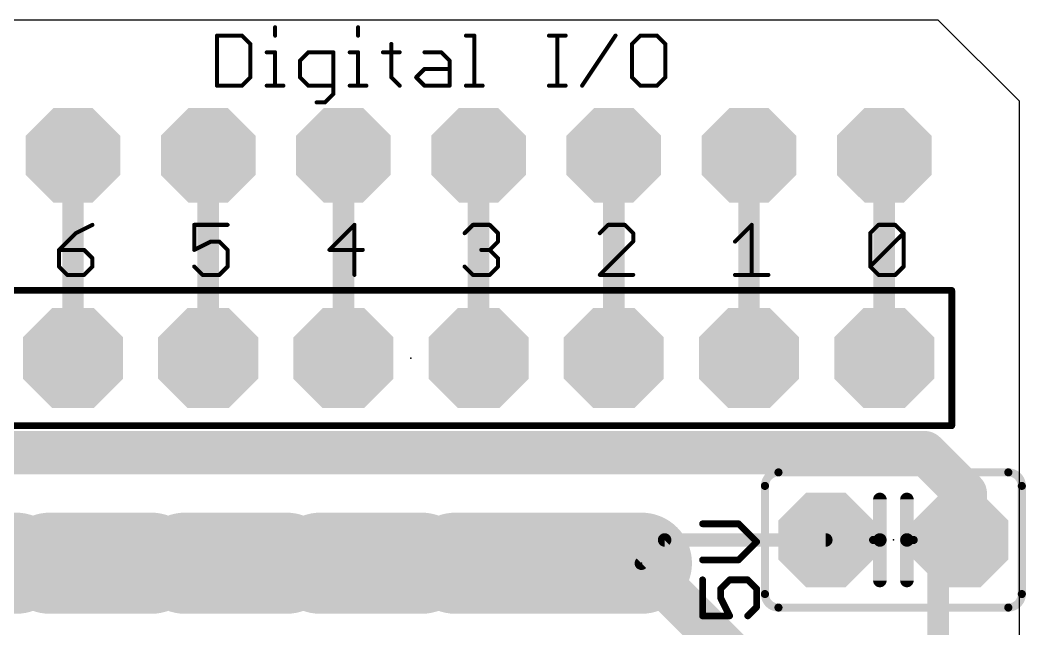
# Model space of a CAD drawing. Extents: x 0 to 68.6, y 0 to 53.3.
# Drawn here: x 47.27 to 66.16, y 41.9 to 53.34 of the extents above; entities that cross this region are included whole.
import ezdxf

# ---------------------------------------------------------------- set-up
doc = ezdxf.new("R2010")
doc.units = 0
for name, color, linetype in [('1', 12, 'CONTINUOUS'), ('16', 132, 'CONTINUOUS'), ('17', 110, 'CONTINUOUS'), ('20', 53, 'CONTINUOUS'), ('21', 40, 'CONTINUOUS'), ('23', 40, 'CONTINUOUS'), ('29', 253, 'CONTINUOUS')]:
    doc.layers.add(name, color=color, linetype=linetype)

# ---------------------------------------------------------------- blocks, each defined once
blk = doc.blocks.new('OCTAGONP')
at = {"const_width": 0.5}
blk.add_lwpolyline([(-0.25, -0.1036), (-0.25, 0.1036), (-0.1036, 0.25), (0.1036, 0.25), (0.25, 0.1036), (0.25, -0.1036), (0.1036, -0.25), (-0.1036, -0.25), (-0.25, -0.1036), (-0.25, 0.1036)], dxfattribs=at)
blk = doc.blocks.new('OFFSETP100')
at = {"const_width": 1}
blk.add_lwpolyline([(0, 0), (1, 0)], dxfattribs=at)
at = {"const_width": 0.5}
for points in [[(0, 0.25, 1), (0, -0.25)], [(1, -0.25, 1), (1, 0.25)]]:
    blk.add_lwpolyline(points, format="xyb", dxfattribs=at)
blk = doc.blocks.new('LONGP100')
at = {"const_width": 1}
blk.add_lwpolyline([(-0.5, 0), (0.5, 0)], dxfattribs=at)
at = {"const_width": 0.5}
for points in [[(-0.5, 0.25, 1), (-0.5, -0.25)], [(0.5, -0.25, 1), (0.5, 0.25)]]:
    blk.add_lwpolyline(points, format="xyb", dxfattribs=at)

msp = doc.modelspace()

# ---------------------------------------------------------------- linework, layer by layer
at = {"layer": '1', "const_width": 0.8128}
msp.add_lwpolyline([(58.9381, 43.1343), (61.468, 40.6044)], dxfattribs=at)
at = {"layer": '1', "const_width": 0.4064}
msp.add_lwpolyline([(59.0818, 43.278, 1), (58.7944, 42.9906)], format="xyb", dxfattribs=at)
at = {"layer": '16'}
for points, const_width in [([(48.26, 46.99), (48.26, 50.8)], 0.4064), ([(50.8, 50.8), (50.8, 46.99)], 0.4064), ([(53.34, 50.8), (53.34, 46.99)], 0.4064), ([(55.88, 50.8), (55.88, 46.99)], 0.4064), ([(58.42, 50.8), (58.42, 46.99)], 0.4064), ([(60.96, 50.8), (60.96, 46.99)], 0.4064), ([(63.5, 50.8), (63.5, 46.99)], 0.4064), ([(27.178, 45.212), (64.262, 45.212)], 0.8128), ([(64.262, 45.212), (65.024, 44.45)], 0.8128), ([(65.024, 44.45), (65.024, 43.6524)], 0.8128), ([(65.024, 43.6524), (64.9427, 43.5711)], 0.8128), ([(58.9381, 43.1343), (59.3749, 43.5711)], 0.254), ([(59.3749, 43.5711), (62.4027, 43.5711)], 0.254), ([(64.9427, 43.5711), (64.516, 43.1444)], 0.4064), ([(64.516, 43.1444), (64.516, 33.782)], 0.4064)]:
    msp.add_lwpolyline(points, dxfattribs=dict(at, const_width=const_width))
for points, const_width in [([(48.3616, 50.8, 1), (48.1584, 50.8)], 0.2032), ([(50.9016, 50.8, 1), (50.6984, 50.8)], 0.2032), ([(53.4416, 50.8, 1), (53.2384, 50.8)], 0.2032), ([(55.9816, 50.8, 1), (55.7784, 50.8)], 0.2032), ([(58.5216, 50.8, 1), (58.3184, 50.8)], 0.2032), ([(61.0616, 50.8, 1), (60.8584, 50.8)], 0.2032), ([(63.6016, 50.8, 1), (63.3984, 50.8)], 0.2032), ([(48.1584, 46.99, 1), (48.3616, 46.99)], 0.2032), ([(50.6984, 46.99, 1), (50.9016, 46.99)], 0.2032), ([(53.2384, 46.99, 1), (53.4416, 46.99)], 0.2032), ([(55.7784, 46.99, 1), (55.9816, 46.99)], 0.2032), ([(58.3184, 46.99, 1), (58.5216, 46.99)], 0.2032), ([(60.8584, 46.99, 1), (61.0616, 46.99)], 0.2032), ([(63.3984, 46.99, 1), (63.6016, 46.99)], 0.2032), ([(64.4057, 45.3557, 1), (64.1183, 45.0683)], 0.4064), ([(64.262, 45.0088, 1), (64.262, 45.4152)], 0.4064), ([(65.2272, 44.45, 1), (64.8208, 44.45)], 0.4064), ([(64.8803, 44.3063, 1), (65.1677, 44.5937)], 0.4064), ([(65.1677, 43.5087, 1), (64.8803, 43.7961)], 0.4064), ([(64.799, 43.7148, 1), (65.0864, 43.4274)], 0.4064), ([(64.8208, 43.6524, 1), (65.2272, 43.6524)], 0.4064), ([(59.3749, 43.6346, 1), (59.3749, 43.5076)], 0.127), ([(59.4198, 43.5262, 1), (59.33, 43.616)], 0.127), ([(62.4027, 43.5076, 1), (62.4027, 43.6346)], 0.127), ([(65.0145, 43.4993, 1), (64.8709, 43.6429)], 0.2032), ([(64.6176, 43.1444, 1), (64.4144, 43.1444)], 0.2032), ([(64.4442, 43.2162, 1), (64.5878, 43.0726)], 0.2032), ([(58.8932, 43.1792, 1), (58.983, 43.0894)], 0.127)]:
    msp.add_lwpolyline(points, format="xyb", dxfattribs=dict(at, const_width=const_width))
at = {"layer": '20'}
for p, q in [((64.516, 53.34), (0, 53.34)), ((66.04, 51.816), (64.516, 53.34)), ((66.04, 40.386), (66.04, 51.816))]:
    msp.add_line(p, q, dxfattribs=at)
at = {"layer": '21'}
for points, const_width in [([(52.0764, 53.2055, 1), (52.0383, 53.2055)], 0.0381), ([(52.0764, 53.2055, 1), (52.0383, 53.2055)], 0.0381), ([(53.6356, 53.2055, 1), (53.5975, 53.2055)], 0.0381), ([(53.6356, 53.2055, 1), (53.5975, 53.2055)], 0.0381), ([(50.9841, 53.0487, 1), (50.946, 53.0487)], 0.0381), ([(50.9841, 53.0487, 1), (50.946, 53.0487)], 0.0381), ([(50.9651, 53.0678, 1), (50.9651, 53.0297)], 0.0381), ([(50.9651, 53.0678, 1), (50.9651, 53.0297)], 0.0381), ([(51.4489, 53.0622, 1), (51.4219, 53.0352)], 0.0381), ([(51.4489, 53.0622, 1), (51.4219, 53.0352)], 0.0381), ([(51.4354, 53.0297, 1), (51.4354, 53.0678)], 0.0381), ([(51.4354, 53.0297, 1), (51.4354, 53.0678)], 0.0381), ([(51.6112, 52.8919, 1), (51.5731, 52.8919)], 0.0381), ([(51.6112, 52.8919, 1), (51.5731, 52.8919)], 0.0381), ([(51.5787, 52.8785, 1), (51.6056, 52.9054)], 0.0381), ([(51.5787, 52.8785, 1), (51.6056, 52.9054)], 0.0381), ([(52.0383, 53.0487, 1), (52.0764, 53.0487)], 0.0381), ([(52.0383, 53.0487, 1), (52.0764, 53.0487)], 0.0381), ([(53.5975, 53.0487, 1), (53.6356, 53.0487)], 0.0381), ([(53.5975, 53.0487, 1), (53.6356, 53.0487)], 0.0381), ([(54.2593, 52.8919, 1), (54.2212, 52.8919)], 0.0381), ([(54.2593, 52.8919, 1), (54.2212, 52.8919)], 0.0381), ([(55.6427, 53.0678, 1), (55.6427, 53.0297)], 0.0381), ([(55.6427, 53.0678, 1), (55.6427, 53.0297)], 0.0381), ([(55.8185, 53.0487, 1), (55.7804, 53.0487)], 0.0381), ([(55.8185, 53.0487, 1), (55.7804, 53.0487)], 0.0381), ([(55.7995, 53.0297, 1), (55.7995, 53.0678)], 0.0381), ([(55.7995, 53.0297, 1), (55.7995, 53.0678)], 0.0381), ([(57.2019, 53.0678, 1), (57.2019, 53.0297)], 0.0381), ([(57.2019, 53.0678, 1), (57.2019, 53.0297)], 0.0381), ([(57.3777, 53.0487, 1), (57.3396, 53.0487)], 0.0381), ([(57.3777, 53.0487, 1), (57.3396, 53.0487)], 0.0381), ([(57.5154, 53.0297, 1), (57.5154, 53.0678)], 0.0381), ([(57.5154, 53.0297, 1), (57.5154, 53.0678)], 0.0381), ([(58.4685, 53.0381, 1), (58.4368, 53.0593)], 0.0381), ([(58.4685, 53.0381, 1), (58.4368, 53.0593)], 0.0381), ([(58.7801, 52.8919, 1), (58.742, 52.8919)], 0.0381), ([(58.7801, 52.8919, 1), (58.742, 52.8919)], 0.0381), ([(58.7476, 52.9054, 1), (58.7746, 52.8785)], 0.0381), ([(58.7476, 52.9054, 1), (58.7746, 52.8785)], 0.0381), ([(58.9179, 53.0678, 1), (58.9179, 53.0297)], 0.0381), ([(58.9179, 53.0678, 1), (58.9179, 53.0297)], 0.0381), ([(58.9313, 53.0352, 1), (58.9044, 53.0622)], 0.0381), ([(58.9313, 53.0352, 1), (58.9044, 53.0622)], 0.0381), ([(59.2449, 53.0622, 1), (59.2179, 53.0352)], 0.0381), ([(59.2449, 53.0622, 1), (59.2179, 53.0352)], 0.0381), ([(59.2314, 53.0297, 1), (59.2314, 53.0678)], 0.0381), ([(59.2314, 53.0297, 1), (59.2314, 53.0678)], 0.0381), ([(59.4072, 52.8919, 1), (59.3691, 52.8919)], 0.0381), ([(59.4072, 52.8919, 1), (59.3691, 52.8919)], 0.0381), ([(59.3747, 52.8785, 1), (59.4016, 52.9054)], 0.0381), ([(59.3747, 52.8785, 1), (59.4016, 52.9054)], 0.0381), ([(51.9006, 52.7542, 1), (51.9006, 52.7161)], 0.0381), ([(51.9006, 52.7542, 1), (51.9006, 52.7161)], 0.0381), ([(52.0764, 52.7352, 1), (52.0383, 52.7352)], 0.0381), ([(52.0764, 52.7352, 1), (52.0383, 52.7352)], 0.0381), ([(52.0574, 52.7161, 1), (52.0574, 52.7542)], 0.0381), ([(52.0574, 52.7161, 1), (52.0574, 52.7542)], 0.0381), ([(52.6811, 52.7542, 1), (52.6811, 52.7161)], 0.0381), ([(52.6811, 52.7542, 1), (52.6811, 52.7161)], 0.0381), ([(52.6945, 52.7217, 1), (52.6676, 52.7486)], 0.0381), ([(52.6945, 52.7217, 1), (52.6676, 52.7486)], 0.0381), ([(53.1704, 52.7352, 1), (53.1323, 52.7352)], 0.0381), ([(53.1704, 52.7352, 1), (53.1323, 52.7352)], 0.0381), ([(53.1514, 52.7161, 1), (53.1514, 52.7542)], 0.0381), ([(53.1514, 52.7161, 1), (53.1514, 52.7542)], 0.0381), ([(53.4598, 52.7542, 1), (53.4598, 52.7161)], 0.0381), ([(53.4598, 52.7542, 1), (53.4598, 52.7161)], 0.0381), ([(53.6356, 52.7352, 1), (53.5975, 52.7352)], 0.0381), ([(53.6356, 52.7352, 1), (53.5975, 52.7352)], 0.0381), ([(53.6166, 52.7161, 1), (53.6166, 52.7542)], 0.0381), ([(53.6166, 52.7161, 1), (53.6166, 52.7542)], 0.0381), ([(54.0835, 52.7542, 1), (54.0835, 52.7161)], 0.0381), ([(54.0835, 52.7542, 1), (54.0835, 52.7161)], 0.0381), ([(54.397, 52.7161, 1), (54.397, 52.7542)], 0.0381), ([(54.397, 52.7161, 1), (54.397, 52.7542)], 0.0381), ([(54.8639, 52.7542, 1), (54.8639, 52.7161)], 0.0381), ([(54.8639, 52.7542, 1), (54.8639, 52.7161)], 0.0381), ([(55.1909, 52.7486, 1), (55.164, 52.7217)], 0.0381), ([(55.1909, 52.7486, 1), (55.164, 52.7217)], 0.0381), ([(55.1775, 52.7161, 1), (55.1775, 52.7542)], 0.0381), ([(55.1775, 52.7161, 1), (55.1775, 52.7542)], 0.0381), ([(52.5433, 52.5784, 1), (52.5052, 52.5784)], 0.0381), ([(52.5433, 52.5784, 1), (52.5052, 52.5784)], 0.0381), ([(52.5108, 52.5919, 1), (52.5378, 52.5649)], 0.0381), ([(52.5108, 52.5919, 1), (52.5378, 52.5649)], 0.0381), ([(55.3533, 52.5784, 1), (55.3152, 52.5784)], 0.0381), ([(55.3533, 52.5784, 1), (55.3152, 52.5784)], 0.0381), ([(55.3208, 52.5649, 1), (55.3477, 52.5919)], 0.0381), ([(55.3208, 52.5649, 1), (55.3477, 52.5919)], 0.0381), ([(54.8639, 52.4407, 1), (54.8639, 52.4026)], 0.0381), ([(54.8639, 52.4407, 1), (54.8639, 52.4026)], 0.0381), ([(54.8774, 52.4082, 1), (54.8505, 52.4351)], 0.0381), ([(54.8774, 52.4082, 1), (54.8505, 52.4351)], 0.0381), ([(55.3342, 52.4026, 1), (55.3342, 52.4407)], 0.0381), ([(55.3342, 52.4026, 1), (55.3342, 52.4407)], 0.0381), ([(51.5731, 52.2649, 1), (51.6112, 52.2649)], 0.0381), ([(51.5731, 52.2649, 1), (51.6112, 52.2649)], 0.0381), ([(51.6056, 52.2514, 1), (51.5787, 52.2783)], 0.0381), ([(51.6056, 52.2514, 1), (51.5787, 52.2783)], 0.0381), ([(52.5378, 52.2783, 1), (52.5108, 52.2514)], 0.0381), ([(52.5378, 52.2783, 1), (52.5108, 52.2514)], 0.0381), ([(52.5052, 52.2649, 1), (52.5433, 52.2649)], 0.0381), ([(52.5052, 52.2649, 1), (52.5433, 52.2649)], 0.0381), ([(54.2537, 52.2783, 1), (54.2268, 52.2514)], 0.0381), ([(54.2537, 52.2783, 1), (54.2268, 52.2514)], 0.0381), ([(54.2212, 52.2649, 1), (54.2593, 52.2649)], 0.0381), ([(54.2212, 52.2649, 1), (54.2593, 52.2649)], 0.0381), ([(54.7206, 52.2783, 1), (54.6937, 52.2514)], 0.0381), ([(54.7206, 52.2783, 1), (54.6937, 52.2514)], 0.0381), ([(54.6937, 52.2783, 1), (54.7206, 52.2514)], 0.0381), ([(54.6937, 52.2783, 1), (54.7206, 52.2514)], 0.0381), ([(58.742, 52.2649, 1), (58.7801, 52.2649)], 0.0381), ([(58.742, 52.2649, 1), (58.7801, 52.2649)], 0.0381), ([(58.7746, 52.2783, 1), (58.7476, 52.2514)], 0.0381), ([(58.7746, 52.2783, 1), (58.7476, 52.2514)], 0.0381), ([(59.3691, 52.2649, 1), (59.4072, 52.2649)], 0.0381), ([(59.3691, 52.2649, 1), (59.4072, 52.2649)], 0.0381), ([(59.4016, 52.2514, 1), (59.3747, 52.2783)], 0.0381), ([(59.4016, 52.2514, 1), (59.3747, 52.2783)], 0.0381), ([(50.946, 52.1081, 1), (50.9841, 52.1081)], 0.0381), ([(50.946, 52.1081, 1), (50.9841, 52.1081)], 0.0381), ([(50.9651, 52.1272, 1), (50.9651, 52.0891)], 0.0381), ([(50.9651, 52.1272, 1), (50.9651, 52.0891)], 0.0381), ([(51.4219, 52.1216, 1), (51.4489, 52.0946)], 0.0381), ([(51.4219, 52.1216, 1), (51.4489, 52.0946)], 0.0381), ([(51.4354, 52.0891, 1), (51.4354, 52.1272)], 0.0381), ([(51.4354, 52.0891, 1), (51.4354, 52.1272)], 0.0381), ([(51.9006, 52.1272, 1), (51.9006, 52.0891)], 0.0381), ([(51.9006, 52.1272, 1), (51.9006, 52.0891)], 0.0381), ([(52.0383, 52.1081, 1), (52.0764, 52.1081)], 0.0381), ([(52.0383, 52.1081, 1), (52.0764, 52.1081)], 0.0381), ([(52.2142, 52.0891, 1), (52.2142, 52.1272)], 0.0381), ([(52.2142, 52.0891, 1), (52.2142, 52.1272)], 0.0381), ([(52.6811, 52.1272, 1), (52.6811, 52.0891)], 0.0381), ([(52.6811, 52.1272, 1), (52.6811, 52.0891)], 0.0381), ([(52.6676, 52.0946, 1), (52.6945, 52.1216)], 0.0381), ([(52.6676, 52.0946, 1), (52.6945, 52.1216)], 0.0381), ([(53.1323, 51.9513, 1), (53.1704, 51.9513)], 0.0381), ([(53.1323, 51.9513, 1), (53.1704, 51.9513)], 0.0381), ([(53.1648, 51.9379, 1), (53.1379, 51.9648)], 0.0381), ([(53.1648, 51.9379, 1), (53.1379, 51.9648)], 0.0381), ([(53.1514, 52.0891, 1), (53.1514, 52.1272)], 0.0381), ([(53.1514, 52.0891, 1), (53.1514, 52.1272)], 0.0381), ([(53.4598, 52.1272, 1), (53.4598, 52.0891)], 0.0381), ([(53.4598, 52.1272, 1), (53.4598, 52.0891)], 0.0381), ([(53.5975, 52.1081, 1), (53.6356, 52.1081)], 0.0381), ([(53.5975, 52.1081, 1), (53.6356, 52.1081)], 0.0381), ([(53.7734, 52.0891, 1), (53.7734, 52.1272)], 0.0381), ([(53.7734, 52.0891, 1), (53.7734, 52.1272)], 0.0381), ([(54.3836, 52.0946, 1), (54.4105, 52.1216)], 0.0381), ([(54.3836, 52.0946, 1), (54.4105, 52.1216)], 0.0381), ([(54.8639, 52.1272, 1), (54.8639, 52.0891)], 0.0381), ([(54.8639, 52.1272, 1), (54.8639, 52.0891)], 0.0381), ([(54.8505, 52.0946, 1), (54.8774, 52.1216)], 0.0381), ([(54.8505, 52.0946, 1), (54.8774, 52.1216)], 0.0381), ([(55.3152, 52.1081, 1), (55.3533, 52.1081)], 0.0381), ([(55.3152, 52.1081, 1), (55.3533, 52.1081)], 0.0381), ([(55.3342, 52.0891, 1), (55.3342, 52.1272)], 0.0381), ([(55.3342, 52.0891, 1), (55.3342, 52.1272)], 0.0381), ([(55.6427, 52.1272, 1), (55.6427, 52.0891)], 0.0381), ([(55.6427, 52.1272, 1), (55.6427, 52.0891)], 0.0381), ([(55.7804, 52.1081, 1), (55.8185, 52.1081)], 0.0381), ([(55.7804, 52.1081, 1), (55.8185, 52.1081)], 0.0381), ([(55.9562, 52.0891, 1), (55.9562, 52.1272)], 0.0381), ([(55.9562, 52.0891, 1), (55.9562, 52.1272)], 0.0381), ([(57.2019, 52.1272, 1), (57.2019, 52.0891)], 0.0381), ([(57.2019, 52.1272, 1), (57.2019, 52.0891)], 0.0381), ([(57.3396, 52.1081, 1), (57.3777, 52.1081)], 0.0381), ([(57.3396, 52.1081, 1), (57.3777, 52.1081)], 0.0381), ([(57.5154, 52.0891, 1), (57.5154, 52.1272)], 0.0381), ([(57.5154, 52.0891, 1), (57.5154, 52.1272)], 0.0381), ([(57.8097, 52.1187, 1), (57.8414, 52.0975)], 0.0381), ([(57.8097, 52.1187, 1), (57.8414, 52.0975)], 0.0381), ([(58.9179, 52.1272, 1), (58.9179, 52.0891)], 0.0381), ([(58.9179, 52.1272, 1), (58.9179, 52.0891)], 0.0381), ([(58.9044, 52.0946, 1), (58.9313, 52.1216)], 0.0381), ([(58.9044, 52.0946, 1), (58.9313, 52.1216)], 0.0381), ([(59.2179, 52.1216, 1), (59.2449, 52.0946)], 0.0381), ([(59.2179, 52.1216, 1), (59.2449, 52.0946)], 0.0381), ([(59.2314, 52.0891, 1), (59.2314, 52.1272)], 0.0381), ([(59.2314, 52.0891, 1), (59.2314, 52.1272)], 0.0381), ([(52.8378, 51.8136, 1), (52.8378, 51.7755)], 0.0381), ([(52.8378, 51.8136, 1), (52.8378, 51.7755)], 0.0381), ([(52.9811, 51.808, 1), (53.0081, 51.7811)], 0.0381), ([(52.9811, 51.808, 1), (53.0081, 51.7811)], 0.0381), ([(52.9946, 51.7755, 1), (52.9946, 51.8136)], 0.0381), ([(52.9946, 51.7755, 1), (52.9946, 51.8136)], 0.0381), ([(48.6332, 49.4757, 1), (48.6161, 49.5097)], 0.0381), ([(50.5376, 49.5118, 1), (50.5376, 49.4737)], 0.0381), ([(50.5566, 49.4927, 1), (50.5185, 49.4927)], 0.0381), ([(51.1647, 49.4737, 1), (51.1647, 49.5118)], 0.0381), ([(53.5669, 49.4927, 1), (53.5288, 49.4927)], 0.0381), ([(53.5614, 49.4792, 1), (53.5344, 49.5062)], 0.0381), ([(55.7743, 49.5118, 1), (55.7743, 49.4737)], 0.0381), ([(55.7878, 49.4792, 1), (55.7609, 49.5062)], 0.0381), ([(56.1014, 49.5062, 1), (56.0744, 49.4792)], 0.0381), ([(56.0879, 49.4737, 1), (56.0879, 49.5118)], 0.0381), ([(58.3143, 49.5118, 1), (58.3143, 49.4737)], 0.0381), ([(58.3278, 49.4792, 1), (58.3009, 49.5062)], 0.0381), ([(58.6414, 49.5062, 1), (58.6144, 49.4792)], 0.0381), ([(58.6279, 49.4737, 1), (58.6279, 49.5118)], 0.0381), ([(61.0302, 49.4927, 1), (60.9921, 49.4927)], 0.0381), ([(61.0246, 49.4792, 1), (60.9976, 49.5062)], 0.0381), ([(63.3943, 49.5118, 1), (63.3943, 49.4737)], 0.0381), ([(63.4078, 49.4792, 1), (63.3809, 49.5062)], 0.0381), ([(63.7214, 49.5062, 1), (63.6944, 49.4792)], 0.0381), ([(63.7079, 49.4737, 1), (63.7079, 49.5118)], 0.0381), ([(48.3026, 49.353, 1), (48.3196, 49.3189)], 0.0381), ([(48.3246, 49.3225, 1), (48.2976, 49.3494)], 0.0381), ([(55.6041, 49.3494, 1), (55.6311, 49.3225)], 0.0381), ([(56.2637, 49.3359, 1), (56.2256, 49.3359)], 0.0381), ([(56.2312, 49.3225, 1), (56.2581, 49.3494)], 0.0381), ([(58.1441, 49.3494, 1), (58.1711, 49.3225)], 0.0381), ([(58.8037, 49.3359, 1), (58.7656, 49.3359)], 0.0381), ([(58.7712, 49.3225, 1), (58.7981, 49.3494)], 0.0381), ([(63.2566, 49.3359, 1), (63.2185, 49.3359)], 0.0381), ([(63.2241, 49.3494, 1), (63.2511, 49.3225)], 0.0381), ([(63.8837, 49.3359, 1), (63.8456, 49.3359)], 0.0381), ([(63.8781, 49.3225, 1), (63.8512, 49.3494)], 0.0381), ([(63.8512, 49.3225, 1), (63.8781, 49.3494)], 0.0381), ([(50.8511, 49.1982, 1), (50.8511, 49.1601)], 0.0381), ([(50.8596, 49.1621, 1), (50.8426, 49.1962)], 0.0381), ([(51.0214, 49.1926, 1), (50.9944, 49.1657)], 0.0381), ([(51.0079, 49.1601, 1), (51.0079, 49.1982)], 0.0381), ([(56.2256, 49.1792, 1), (56.2637, 49.1792)], 0.0381), ([(56.2581, 49.1657, 1), (56.2312, 49.1926)], 0.0381), ([(58.7656, 49.1792, 1), (58.8037, 49.1792)], 0.0381), ([(58.7981, 49.1657, 1), (58.7712, 49.1926)], 0.0381), ([(60.6841, 49.1926, 1), (60.7111, 49.1657)], 0.0381), ([(48.0166, 49.0224, 1), (47.9785, 49.0224)], 0.0381), ([(47.9976, 49.0415, 1), (47.9976, 49.0034)], 0.0381), ([(47.9841, 49.0359, 1), (48.0111, 49.0089)], 0.0381), ([(48.4814, 49.0359, 1), (48.4544, 49.0089)], 0.0381), ([(48.4679, 49.0034, 1), (48.4679, 49.0415)], 0.0381), ([(50.5291, 49.0394, 1), (50.5461, 49.0054)], 0.0381), ([(50.5185, 49.0224, 1), (50.5566, 49.0224)], 0.0381), ([(51.1837, 49.0224, 1), (51.1456, 49.0224)], 0.0381), ([(51.1512, 49.0089, 1), (51.1781, 49.0359)], 0.0381), ([(53.0776, 49.0415, 1), (53.0776, 49.0034)], 0.0381), ([(53.0641, 49.0359, 1), (53.0911, 49.0089)], 0.0381), ([(53.7047, 49.0034, 1), (53.7047, 49.0415)], 0.0381), ([(55.9311, 49.0415, 1), (55.9311, 49.0034)], 0.0381), ([(56.1014, 49.0359, 1), (56.0744, 49.0089)], 0.0381), ([(56.0744, 49.0359, 1), (56.1014, 49.0089)], 0.0381), ([(56.0879, 49.0034, 1), (56.0879, 49.0415)], 0.0381), ([(48.6437, 48.8656, 1), (48.6056, 48.8656)], 0.0381), ([(48.6112, 48.8522, 1), (48.6381, 48.8791)], 0.0381), ([(56.2637, 48.8656, 1), (56.2256, 48.8656)], 0.0381), ([(56.2312, 48.8522, 1), (56.2581, 48.8791)], 0.0381), ([(47.9785, 48.7089, 1), (48.0166, 48.7089)], 0.0381), ([(48.0111, 48.7223, 1), (47.9841, 48.6954)], 0.0381), ([(48.1543, 48.5712, 1), (48.1543, 48.5331)], 0.0381), ([(48.1409, 48.5386, 1), (48.1678, 48.5656)], 0.0381), ([(48.4544, 48.5656, 1), (48.4814, 48.5386)], 0.0381), ([(48.4679, 48.5331, 1), (48.4679, 48.5712)], 0.0381), ([(48.6056, 48.7089, 1), (48.6437, 48.7089)], 0.0381), ([(48.6381, 48.6954, 1), (48.6112, 48.7223)], 0.0381), ([(50.5511, 48.7223, 1), (50.5241, 48.6954)], 0.0381), ([(50.6943, 48.5712, 1), (50.6943, 48.5331)], 0.0381), ([(50.6809, 48.5386, 1), (50.7078, 48.5656)], 0.0381), ([(50.9944, 48.5656, 1), (51.0214, 48.5386)], 0.0381), ([(51.0079, 48.5331, 1), (51.0079, 48.5712)], 0.0381), ([(51.1456, 48.7089, 1), (51.1837, 48.7089)], 0.0381), ([(51.1781, 48.6954, 1), (51.1512, 48.7223)], 0.0381), ([(53.5288, 48.5521, 1), (53.5669, 48.5521)], 0.0381), ([(55.6311, 48.7223, 1), (55.6041, 48.6954)], 0.0381), ([(55.7743, 48.5712, 1), (55.7743, 48.5331)], 0.0381), ([(55.7609, 48.5386, 1), (55.7878, 48.5656)], 0.0381), ([(56.0744, 48.5656, 1), (56.1014, 48.5386)], 0.0381), ([(56.0879, 48.5331, 1), (56.0879, 48.5712)], 0.0381), ([(56.2256, 48.7089, 1), (56.2637, 48.7089)], 0.0381), ([(56.2581, 48.6954, 1), (56.2312, 48.7223)], 0.0381), ([(58.1576, 48.5712, 1), (58.1576, 48.5331)], 0.0381), ([(58.1441, 48.5656, 1), (58.1711, 48.5386)], 0.0381), ([(58.7847, 48.5331, 1), (58.7847, 48.5712)], 0.0381), ([(60.6976, 48.5712, 1), (60.6976, 48.5331)], 0.0381), ([(60.9921, 48.5521, 1), (61.0302, 48.5521)], 0.0381), ([(61.3247, 48.5331, 1), (61.3247, 48.5712)], 0.0381), ([(63.2185, 48.7089, 1), (63.2566, 48.7089)], 0.0381), ([(63.2511, 48.7223, 1), (63.2241, 48.6954)], 0.0381), ([(63.2241, 48.7223, 1), (63.2511, 48.6954)], 0.0381), ([(63.3943, 48.5712, 1), (63.3943, 48.5331)], 0.0381), ([(63.3809, 48.5386, 1), (63.4078, 48.5656)], 0.0381), ([(63.6944, 48.5656, 1), (63.7214, 48.5386)], 0.0381), ([(63.7079, 48.5331, 1), (63.7079, 48.5712)], 0.0381), ([(63.8456, 48.7089, 1), (63.8837, 48.7089)], 0.0381), ([(63.8781, 48.6954, 1), (63.8512, 48.7223)], 0.0381), ([(64.8017, 48.26, 1), (64.7382, 48.26)], 0.0635), ([(64.77, 48.2283, 1), (64.77, 48.2918)], 0.0635), ([(64.7382, 45.72, 1), (64.8017, 45.72)], 0.0635), ([(64.77, 45.6882, 1), (64.77, 45.7518)], 0.0635), ([(61.5137, 44.8411, 0.4142), (61.2597, 44.5871)], 0.1524), ([(61.5137, 44.8792, 1), (61.5137, 44.803)], 0.0762), ([(61.5137, 44.803, 1), (61.5137, 44.8792)], 0.0762), ([(66.0857, 44.5871, 0.4142), (65.8317, 44.8411)], 0.1524), ([(65.8317, 44.8792, 1), (65.8317, 44.803)], 0.0762), ([(65.8317, 44.803, 1), (65.8317, 44.8792)], 0.0762), ([(61.2978, 44.5871, 1), (61.2216, 44.5871)], 0.0762), ([(61.2216, 44.5871, 1), (61.2978, 44.5871)], 0.0762), ([(66.1238, 44.5871, 1), (66.0476, 44.5871)], 0.0762), ([(66.0476, 44.5871, 1), (66.1238, 44.5871)], 0.0762), ([(63.4822, 44.3331, 1), (63.3552, 44.3331)], 0.127), ([(63.9902, 44.3331, 1), (63.8632, 44.3331)], 0.127), ([(60.0879, 43.9066, 1), (60.0879, 43.8431)], 0.0635), ([(60.7883, 43.8973, 1), (60.7434, 43.8524)], 0.0635), ([(60.7658, 43.8431, 1), (60.7658, 43.9066)], 0.0635), ([(63.4822, 43.5711, 1), (63.3552, 43.5711)], 0.127), ([(63.9902, 43.5711, 1), (63.8632, 43.5711)], 0.127), ([(61.1273, 43.5134, 1), (61.0823, 43.5583)], 0.0635), ([(61.0823, 43.5134, 1), (61.1273, 43.5583)], 0.0635), ([(63.2917, 43.6092, 1), (63.2917, 43.533)], 0.0762), ([(63.3552, 43.5711, 1), (63.4822, 43.5711)], 0.127), ([(63.4187, 43.533, 1), (63.4187, 43.6092)], 0.0762), ([(63.8632, 43.5711, 1), (63.9902, 43.5711)], 0.127), ([(63.9267, 43.6092, 1), (63.9267, 43.533)], 0.0762), ([(64.0537, 43.533, 1), (64.0537, 43.6092)], 0.0762), ([(60.0879, 43.2287, 1), (60.0879, 43.1652)], 0.0635), ([(60.7434, 43.2194, 1), (60.7883, 43.1745)], 0.0635), ([(60.7658, 43.1652, 1), (60.7658, 43.2287)], 0.0635), ([(60.1197, 42.8224, 1), (60.0562, 42.8224)], 0.0635), ([(60.4586, 42.6529, 1), (60.3951, 42.6529)], 0.0635), ([(60.4044, 42.6754, 1), (60.4493, 42.6305)], 0.0635), ([(60.5964, 42.8541, 1), (60.5964, 42.7906)], 0.0635), ([(60.6188, 42.7999, 1), (60.5739, 42.8448)], 0.0635), ([(60.9578, 42.8448, 1), (60.9129, 42.7999)], 0.0635), ([(60.9353, 42.7906, 1), (60.9353, 42.8541)], 0.0635), ([(61.1366, 42.6529, 1), (61.0731, 42.6529)], 0.0635), ([(61.0823, 42.6305, 1), (61.1273, 42.6754)], 0.0635), ([(63.3552, 42.8091, 1), (63.4822, 42.8091)], 0.127), ([(63.8632, 42.8091, 1), (63.9902, 42.8091)], 0.127), ([(60.3951, 42.4834, 1), (60.4586, 42.4834)], 0.0635), ([(60.4553, 42.4976, 1), (60.3985, 42.4692)], 0.0635), ([(61.2597, 42.5551, 0.4142), (61.5137, 42.3011)], 0.1524), ([(61.2978, 42.5551, 1), (61.2216, 42.5551)], 0.0762), ([(61.2216, 42.5551, 1), (61.2978, 42.5551)], 0.0762), ([(65.8317, 42.3011, 0.4142), (66.0857, 42.5551)], 0.1524), ([(66.1238, 42.5551, 1), (66.0476, 42.5551)], 0.0762), ([(66.0476, 42.5551, 1), (66.1238, 42.5551)], 0.0762), ([(61.0731, 42.314, 1), (61.1366, 42.314)], 0.0635), ([(61.1273, 42.2915, 1), (61.0823, 42.3364)], 0.0635), ([(61.5137, 42.3392, 1), (61.5137, 42.263)], 0.0762), ([(61.5137, 42.263, 1), (61.5137, 42.3392)], 0.0762), ([(65.8317, 42.3392, 1), (65.8317, 42.263)], 0.0762), ([(65.8317, 42.263, 1), (65.8317, 42.3392)], 0.0762), ([(60.0879, 42.1762, 1), (60.0879, 42.1127)], 0.0635), ([(60.0562, 42.1445, 1), (60.1197, 42.1445)], 0.0635), ([(60.568, 42.1303, 1), (60.6248, 42.1587)], 0.0635), ([(60.5964, 42.1127, 1), (60.5964, 42.1762)], 0.0635), ([(60.9129, 42.1669, 1), (60.9578, 42.122)], 0.0635)]:
    msp.add_lwpolyline(points, format="xyb", dxfattribs=dict(at, const_width=const_width))
for points, const_width in [([(52.0574, 53.2055), (52.0574, 53.0487)], 0.0762), ([(52.0574, 53.2055), (52.0574, 53.0487)], 0.0762), ([(53.6166, 53.2055), (53.6166, 53.0487)], 0.0762), ([(53.6166, 53.2055), (53.6166, 53.0487)], 0.0762), ([(50.9651, 53.0487), (50.9651, 52.1081)], 0.0762), ([(51.4354, 53.0487), (50.9651, 53.0487)], 0.0762), ([(50.9651, 53.0487), (50.9651, 52.1081)], 0.0762), ([(51.4354, 53.0487), (50.9651, 53.0487)], 0.0762), ([(51.5922, 52.8919), (51.4354, 53.0487)], 0.0762), ([(51.5922, 52.8919), (51.4354, 53.0487)], 0.0762), ([(51.5922, 52.2649), (51.5922, 52.8919)], 0.0762), ([(51.5922, 52.2649), (51.5922, 52.8919)], 0.0762), ([(54.2403, 52.8919), (54.2403, 52.2649)], 0.0762), ([(54.2403, 52.8919), (54.2403, 52.2649)], 0.0762), ([(55.6427, 53.0487), (55.7995, 53.0487)], 0.0762), ([(55.6427, 53.0487), (55.7995, 53.0487)], 0.0762), ([(55.7995, 53.0487), (55.7995, 52.1081)], 0.0762), ([(55.7995, 53.0487), (55.7995, 52.1081)], 0.0762), ([(57.2019, 53.0487), (57.5154, 53.0487)], 0.0762), ([(57.2019, 53.0487), (57.5154, 53.0487)], 0.0762), ([(57.3587, 52.1081), (57.3587, 53.0487)], 0.0762), ([(57.3587, 52.1081), (57.3587, 53.0487)], 0.0762), ([(57.8256, 52.1081), (58.4526, 53.0487)], 0.0762), ([(57.8256, 52.1081), (58.4526, 53.0487)], 0.0762), ([(58.9179, 53.0487), (58.7611, 52.8919)], 0.0762), ([(58.9179, 53.0487), (58.7611, 52.8919)], 0.0762), ([(58.7611, 52.8919), (58.7611, 52.2649)], 0.0762), ([(58.7611, 52.8919), (58.7611, 52.2649)], 0.0762), ([(59.2314, 53.0487), (58.9179, 53.0487)], 0.0762), ([(59.2314, 53.0487), (58.9179, 53.0487)], 0.0762), ([(59.3882, 52.8919), (59.2314, 53.0487)], 0.0762), ([(59.3882, 52.8919), (59.2314, 53.0487)], 0.0762), ([(59.3882, 52.2649), (59.3882, 52.8919)], 0.0762), ([(59.3882, 52.2649), (59.3882, 52.8919)], 0.0762), ([(51.9006, 52.7352), (52.0574, 52.7352)], 0.0762), ([(51.9006, 52.7352), (52.0574, 52.7352)], 0.0762), ([(52.0574, 52.7352), (52.0574, 52.1081)], 0.0762), ([(52.0574, 52.7352), (52.0574, 52.1081)], 0.0762), ([(52.6811, 52.7352), (52.5243, 52.5784)], 0.0762), ([(52.6811, 52.7352), (52.5243, 52.5784)], 0.0762), ([(53.1514, 52.7352), (52.6811, 52.7352)], 0.0762), ([(53.1514, 52.7352), (52.6811, 52.7352)], 0.0762), ([(53.1514, 51.9513), (53.1514, 52.7352)], 0.0762), ([(53.1514, 51.9513), (53.1514, 52.7352)], 0.0762), ([(53.4598, 52.7352), (53.6166, 52.7352)], 0.0762), ([(53.4598, 52.7352), (53.6166, 52.7352)], 0.0762), ([(53.6166, 52.7352), (53.6166, 52.1081)], 0.0762), ([(53.6166, 52.7352), (53.6166, 52.1081)], 0.0762), ([(54.0835, 52.7352), (54.397, 52.7352)], 0.0762), ([(54.0835, 52.7352), (54.397, 52.7352)], 0.0762), ([(54.8639, 52.7352), (55.1775, 52.7352)], 0.0762), ([(54.8639, 52.7352), (55.1775, 52.7352)], 0.0762), ([(55.1775, 52.7352), (55.3342, 52.5784)], 0.0762), ([(55.1775, 52.7352), (55.3342, 52.5784)], 0.0762), ([(52.5243, 52.5784), (52.5243, 52.2649)], 0.0762), ([(52.5243, 52.5784), (52.5243, 52.2649)], 0.0762), ([(55.3342, 52.5784), (55.3342, 52.1081)], 0.0762), ([(55.3342, 52.5784), (55.3342, 52.1081)], 0.0762), ([(54.7072, 52.2649), (54.8639, 52.4216)], 0.0762), ([(54.7072, 52.2649), (54.8639, 52.4216)], 0.0762), ([(54.8639, 52.4216), (55.3342, 52.4216)], 0.0762), ([(54.8639, 52.4216), (55.3342, 52.4216)], 0.0762), ([(51.4354, 52.1081), (51.5922, 52.2649)], 0.0762), ([(51.4354, 52.1081), (51.5922, 52.2649)], 0.0762), ([(52.5243, 52.2649), (52.6811, 52.1081)], 0.0762), ([(52.5243, 52.2649), (52.6811, 52.1081)], 0.0762), ([(54.2403, 52.2649), (54.397, 52.1081)], 0.0762), ([(54.2403, 52.2649), (54.397, 52.1081)], 0.0762), ([(54.8639, 52.1081), (54.7072, 52.2649)], 0.0762), ([(54.8639, 52.1081), (54.7072, 52.2649)], 0.0762), ([(58.7611, 52.2649), (58.9179, 52.1081)], 0.0762), ([(58.7611, 52.2649), (58.9179, 52.1081)], 0.0762), ([(59.2314, 52.1081), (59.3882, 52.2649)], 0.0762), ([(59.2314, 52.1081), (59.3882, 52.2649)], 0.0762), ([(50.9651, 52.1081), (51.4354, 52.1081)], 0.0762), ([(50.9651, 52.1081), (51.4354, 52.1081)], 0.0762), ([(51.9006, 52.1081), (52.2142, 52.1081)], 0.0762), ([(51.9006, 52.1081), (52.2142, 52.1081)], 0.0762), ([(52.6811, 52.1081), (53.1514, 52.1081)], 0.0762), ([(52.6811, 52.1081), (53.1514, 52.1081)], 0.0762), ([(52.9946, 51.7946), (53.1514, 51.9513)], 0.0762), ([(52.9946, 51.7946), (53.1514, 51.9513)], 0.0762), ([(53.4598, 52.1081), (53.7734, 52.1081)], 0.0762), ([(53.4598, 52.1081), (53.7734, 52.1081)], 0.0762), ([(55.3342, 52.1081), (54.8639, 52.1081)], 0.0762), ([(55.3342, 52.1081), (54.8639, 52.1081)], 0.0762), ([(55.6427, 52.1081), (55.9562, 52.1081)], 0.0762), ([(55.6427, 52.1081), (55.9562, 52.1081)], 0.0762), ([(57.2019, 52.1081), (57.5154, 52.1081)], 0.0762), ([(57.2019, 52.1081), (57.5154, 52.1081)], 0.0762), ([(58.9179, 52.1081), (59.2314, 52.1081)], 0.0762), ([(58.9179, 52.1081), (59.2314, 52.1081)], 0.0762), ([(52.8378, 51.7946), (52.9946, 51.7946)], 0.0762), ([(52.8378, 51.7946), (52.9946, 51.7946)], 0.0762), ([(48.6247, 49.4927), (48.3111, 49.3359)], 0.0762), ([(51.1647, 49.4927), (50.5376, 49.4927)], 0.0762), ([(50.5376, 49.4927), (50.5376, 49.0224)], 0.0762), ([(53.5479, 49.4927), (53.0776, 49.0224)], 0.0762), ([(53.5479, 48.5521), (53.5479, 49.4927)], 0.0762), ([(55.6176, 49.3359), (55.7743, 49.4927)], 0.0762), ([(55.7743, 49.4927), (56.0879, 49.4927)], 0.0762), ([(56.0879, 49.4927), (56.2447, 49.3359)], 0.0762), ([(58.3143, 49.4927), (58.1576, 49.3359)], 0.0762), ([(58.6279, 49.4927), (58.3143, 49.4927)], 0.0762), ([(58.7847, 49.3359), (58.6279, 49.4927)], 0.0762), ([(60.6976, 49.1792), (61.0111, 49.4927)], 0.0762), ([(61.0111, 49.4927), (61.0111, 48.5521)], 0.0762), ([(63.2376, 49.3359), (63.3943, 49.4927)], 0.0762), ([(63.3943, 49.4927), (63.7079, 49.4927)], 0.0762), ([(63.7079, 49.4927), (63.8647, 49.3359)], 0.0762), ([(48.3111, 49.3359), (47.9976, 49.0224)], 0.0762), ([(56.2447, 49.3359), (56.2447, 49.1792)], 0.0762), ([(58.7847, 49.1792), (58.7847, 49.3359)], 0.0762), ([(63.2376, 48.7089), (63.2376, 49.3359)], 0.0762), ([(63.2376, 48.7089), (63.8647, 49.3359)], 0.0762), ([(63.8647, 49.3359), (63.8647, 48.7089)], 0.0762), ([(50.5376, 49.0224), (50.8511, 49.1792)], 0.0762), ([(50.8511, 49.1792), (51.0079, 49.1792)], 0.0762), ([(51.0079, 49.1792), (51.1647, 49.0224)], 0.0762), ([(56.2447, 49.1792), (56.0879, 49.0224)], 0.0762), ([(58.1576, 48.5521), (58.7847, 49.1792)], 0.0762), ([(47.9976, 49.0224), (47.9976, 48.7089)], 0.0762), ([(48.4679, 49.0224), (47.9976, 49.0224)], 0.0762), ([(48.6247, 48.8656), (48.4679, 49.0224)], 0.0762), ([(51.1647, 49.0224), (51.1647, 48.7089)], 0.0762), ([(53.0776, 49.0224), (53.7047, 49.0224)], 0.0762), ([(56.0879, 49.0224), (55.9311, 49.0224)], 0.0762), ([(56.0879, 49.0224), (56.2447, 48.8656)], 0.0762), ([(48.6247, 48.7089), (48.6247, 48.8656)], 0.0762), ([(56.2447, 48.8656), (56.2447, 48.7089)], 0.0762), ([(47.9976, 48.7089), (48.1543, 48.5521)], 0.0762), ([(48.1543, 48.5521), (48.4679, 48.5521)], 0.0762), ([(48.4679, 48.5521), (48.6247, 48.7089)], 0.0762), ([(50.6943, 48.5521), (50.5376, 48.7089)], 0.0762), ([(51.0079, 48.5521), (50.6943, 48.5521)], 0.0762), ([(51.1647, 48.7089), (51.0079, 48.5521)], 0.0762), ([(55.7743, 48.5521), (55.6176, 48.7089)], 0.0762), ([(56.0879, 48.5521), (55.7743, 48.5521)], 0.0762), ([(56.2447, 48.7089), (56.0879, 48.5521)], 0.0762), ([(58.7847, 48.5521), (58.1576, 48.5521)], 0.0762), ([(60.6976, 48.5521), (61.3247, 48.5521)], 0.0762), ([(63.3943, 48.5521), (63.2376, 48.7089)], 0.0762), ([(63.7079, 48.5521), (63.3943, 48.5521)], 0.0762), ([(63.8647, 48.7089), (63.7079, 48.5521)], 0.0762), ([(44.45, 48.26), (64.77, 48.26)], 0.127), ([(64.77, 48.26), (64.77, 45.72)], 0.127), ([(64.77, 45.72), (44.45, 45.72)], 0.127), ([(61.5137, 44.8411), (65.8317, 44.8411)], 0.1524), ([(61.2597, 44.5871), (61.2597, 42.5551)], 0.1524), ([(66.0857, 44.5871), (66.0857, 42.5551)], 0.1524), ([(63.4187, 44.3331), (63.4187, 43.5711)], 0.254), ([(63.9267, 43.5711), (63.9267, 44.3331)], 0.254), ([(60.7658, 43.8749), (60.0879, 43.8749)], 0.127), ([(61.1048, 43.5359), (60.7658, 43.8749)], 0.127), ([(63.4187, 43.5711), (63.4187, 42.8091)], 0.254), ([(63.9267, 43.5711), (63.9267, 42.8091)], 0.254), ([(60.7658, 43.1969), (61.1048, 43.5359)], 0.127), ([(63.4187, 43.5711), (63.2917, 43.5711)], 0.1524), ([(64.0537, 43.5711), (63.9267, 43.5711)], 0.1524), ([(60.0879, 43.1969), (60.7658, 43.1969)], 0.127), ([(60.0879, 42.8224), (60.0879, 42.1445)], 0.127), ([(60.4269, 42.6529), (60.5964, 42.8224)], 0.127), ([(60.4269, 42.4834), (60.4269, 42.6529)], 0.127), ([(60.5964, 42.8224), (60.9353, 42.8224)], 0.127), ([(60.9353, 42.8224), (61.1048, 42.6529)], 0.127), ([(61.1048, 42.6529), (61.1048, 42.314)], 0.127), ([(60.5964, 42.1445), (60.4269, 42.4834)], 0.127), ([(61.1048, 42.314), (60.9353, 42.1445)], 0.127), ([(65.8317, 42.3011), (61.5137, 42.3011)], 0.1524), ([(60.0879, 42.1445), (60.5964, 42.1445)], 0.127)]:
    msp.add_lwpolyline(points, dxfattribs=dict(at, const_width=const_width))
at = {"layer": '23'}
for p in [(54.61, 46.99), (63.6727, 43.5711), (58.9381, 43.1343)]:
    msp.add_point(p, dxfattribs=at)

# ---------------------------------------------------------------- block references
at = {"layer": '17', "xscale": 1.6764, "yscale": 1.6764}
for p in [(48.26, 50.8), (48.26, 50.8), (50.8, 50.8), (50.8, 50.8), (53.34, 50.8), (53.34, 50.8), (55.88, 50.8), (55.88, 50.8), (58.42, 50.8), (58.42, 50.8), (60.96, 50.8), (60.96, 50.8), (63.5, 50.8), (63.5, 50.8), (62.4027, 43.5711), (62.4027, 43.5711), (64.9427, 43.5711), (64.9427, 43.5711)]:
    msp.add_blockref('OCTAGONP', p, dxfattribs=at)
at = {"layer": '17'}
for name, p, xscale, yscale, rotation in [('OCTAGONP', (48.26, 46.99), 1.778, 1.778, 270), ('OCTAGONP', (48.26, 46.99), 1.778, 1.778, 270), ('OCTAGONP', (50.8, 46.99), 1.778, 1.778, 270), ('OCTAGONP', (50.8, 46.99), 1.778, 1.778, 270), ('OCTAGONP', (53.34, 46.99), 1.778, 1.778, 270), ('OCTAGONP', (53.34, 46.99), 1.778, 1.778, 270), ('OCTAGONP', (55.88, 46.99), 1.778, 1.778, 270), ('OCTAGONP', (55.88, 46.99), 1.778, 1.778, 270), ('OCTAGONP', (58.42, 46.99), 1.778, 1.778, 270), ('OCTAGONP', (58.42, 46.99), 1.778, 1.778, 270), ('OCTAGONP', (60.96, 46.99), 1.778, 1.778, 270), ('OCTAGONP', (60.96, 46.99), 1.778, 1.778, 270), ('OCTAGONP', (63.5, 46.99), 1.778, 1.778, 270), ('OCTAGONP', (63.5, 46.99), 1.778, 1.778, 270), ('LONGP100', (46.2381, 43.1343), 1.8, 1.8, 180), ('LONGP100', (46.2381, 43.1343), 1.8, 1.8, 180), ('LONGP100', (48.7781, 43.1343), 1.8, 1.8, 180), ('LONGP100', (48.7781, 43.1343), 1.8, 1.8, 180), ('LONGP100', (51.3181, 43.1343), 1.8, 1.8, 180), ('LONGP100', (51.3181, 43.1343), 1.8, 1.8, 180), ('LONGP100', (53.8581, 43.1343), 1.8, 1.8, 180), ('LONGP100', (53.8581, 43.1343), 1.8, 1.8, 180), ('LONGP100', (56.3981, 43.1343), 1.8, 1.8, 180), ('LONGP100', (56.3981, 43.1343), 1.8, 1.8, 180), ('OFFSETP100', (58.9381, 43.1343), 1.8, 1.8, 180), ('OFFSETP100', (58.9381, 43.1343), 1.8, 1.8, 180)]:
    msp.add_blockref(name, p, dxfattribs=dict(at, xscale=xscale, yscale=yscale, rotation=rotation))
at = {"layer": '29', "xscale": 1.778, "yscale": 1.778}
for p in [(48.26, 50.8), (50.8, 50.8), (53.34, 50.8), (55.88, 50.8), (58.42, 50.8), (60.96, 50.8), (63.5, 50.8), (62.4027, 43.5711), (64.9427, 43.5711)]:
    msp.add_blockref('OCTAGONP', p, dxfattribs=at)
at = {"layer": '29'}
for name, p, xscale, yscale, rotation in [('OCTAGONP', (48.26, 46.99), 1.8796, 1.8796, 270), ('OCTAGONP', (50.8, 46.99), 1.8796, 1.8796, 270), ('OCTAGONP', (53.34, 46.99), 1.8796, 1.8796, 270), ('OCTAGONP', (55.88, 46.99), 1.8796, 1.8796, 270), ('OCTAGONP', (58.42, 46.99), 1.8796, 1.8796, 270), ('OCTAGONP', (60.96, 46.99), 1.8796, 1.8796, 270), ('OCTAGONP', (63.5, 46.99), 1.8796, 1.8796, 270), ('LONGP100', (46.2381, 43.1343), 1.9016, 1.9016, 180), ('LONGP100', (48.7781, 43.1343), 1.9016, 1.9016, 180), ('LONGP100', (51.3181, 43.1343), 1.9016, 1.9016, 180), ('LONGP100', (53.8581, 43.1343), 1.9016, 1.9016, 180), ('LONGP100', (56.3981, 43.1343), 1.9016, 1.9016, 180), ('OFFSETP100', (58.9381, 43.1343), 1.9016, 1.9016, 180)]:
    msp.add_blockref(name, p, dxfattribs=dict(at, xscale=xscale, yscale=yscale, rotation=rotation))

doc.saveas('drawing.dxf')
